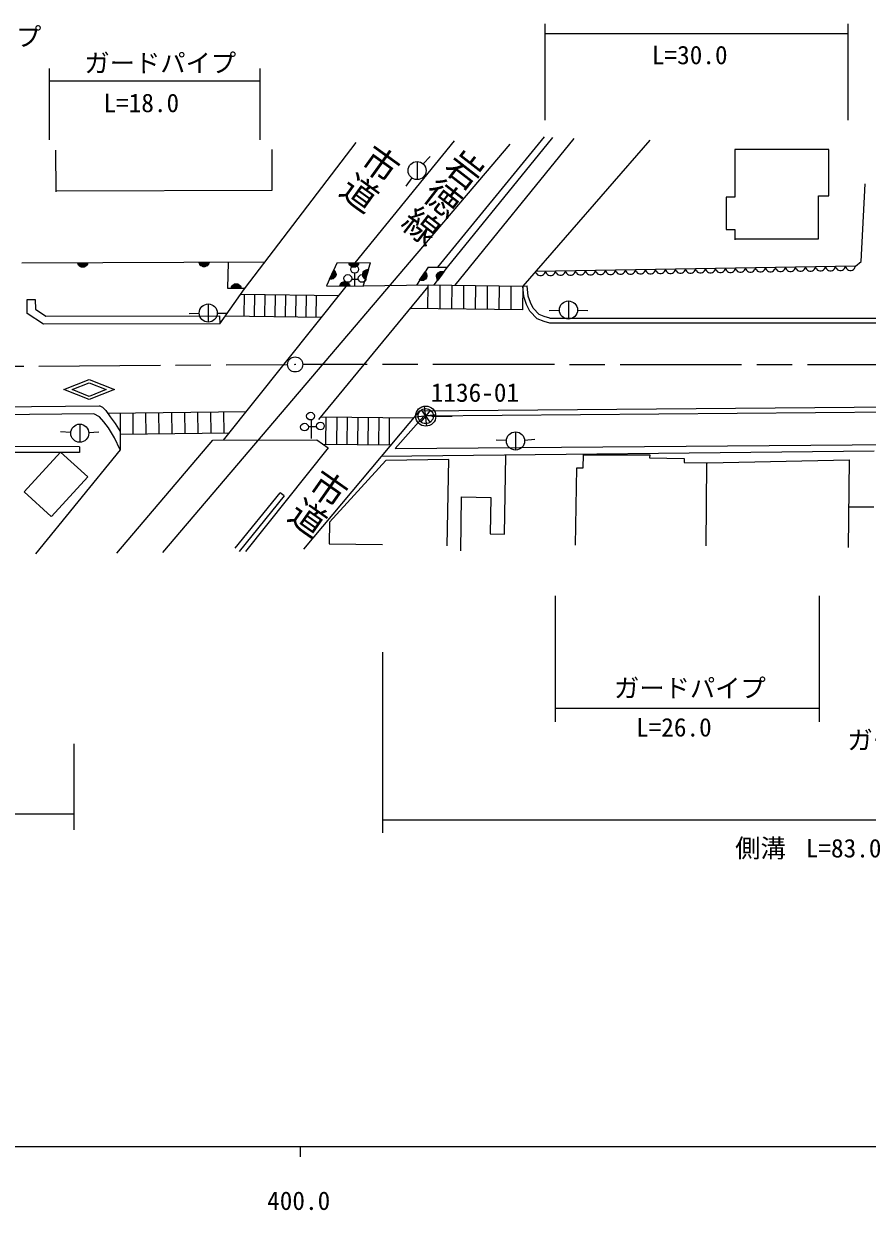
# Model space of a CAD drawing. Units: millimetres, scale not verified. Extents: x 40006 to 680102, y 20003 to 380057.
# Drawn here: x 440742 to 524110, y 198744 to 316030 of the extents above; entities that cross this region are included whole.
import ezdxf
from ezdxf.enums import TextEntityAlignment as Align

# ---------------------------------------------------------------- set-up
doc = ezdxf.new("R2010")
doc.units = ezdxf.units.MM
doc.header["$LTSCALE"] = 1000.15
doc.linetypes.add('CHAIN', pattern=[18.5, 12, -1.5, 3.5, -1.5])
for name, color, linetype, lineweight in [('M-BGD', 7, 'Continuous', 25), ('M-BMK', 2, 'CHAIN', 13), ('M-BMK-SRVR', 3, 'Continuous', 25), ('M-STR-HTXT', 7, 'Continuous', 13), ('M-TTL-BAND', 7, 'Continuous', 25)]:
    doc.layers.add(name, color=color, linetype=linetype, lineweight=lineweight)
doc.styles.add('@ＭＳ ゴシック', font='')
doc.styles.add('ＭＳ ゴシック', font='')
doc.styles.get('@ＭＳ ゴシック').set_extended_font_data('@MS Gothic')
doc.styles.get('ＭＳ ゴシック').set_extended_font_data('MS Gothic')

msp = doc.modelspace()

# ---------------------------------------------------------------- linework, layer by layer
at = {"layer": 'M-BGD'}
for p, q in [((488786, 304131), (454461, 263759)), ((462563, 289837), (473601, 304304)), ((483291, 304457), (473473, 292390)), ((492191, 304839), (481626, 291972)), ((482629, 291959), (493021, 304776)), ((495106, 304687), (483344, 290176)), ((502635, 304512), (490066, 290090)), ((443898, 303518), (443912, 299422)), ((465305, 299571), (465290, 303593)), ((480235, 302172), (480918, 302902)), ((520320, 303606), (511032, 303606)), ((511032, 303606), (511032, 298889)), ((520320, 299034), (520320, 303606)), ((479621, 302410), (479621, 300619)), ((479086, 300790), (478491, 299986)), ((479086, 300790), (478491, 299986)), ((443987, 299496), (465305, 299571)), ((523507, 292515), (523896, 300208)), ((511032, 298889), (510161, 298889)), ((510161, 298889), (510161, 295696)), ((519304, 294753), (519304, 299034)), ((519304, 299034), (520320, 299034)), ((510161, 295696), (511032, 295696)), ((511032, 295696), (511032, 294680)), ((511032, 294753), (519304, 294753)), ((464563, 292459), (440570, 292358)), ((446068, 292381), (447068, 292385)), ((446106, 292266), (446068, 292381)), ((447044, 292323), (446093, 292319)), ((446167, 292169), (446106, 292266)), ((446119, 292257), (447019, 292260)), ((446982, 292198), (446159, 292194)), ((446265, 292060), (446167, 292169)), ((446204, 292132), (446932, 292135)), ((446375, 292000), (446265, 292060)), ((446872, 292072), (446267, 292070)), ((446875, 292062), (446765, 292002)), ((446972, 292173), (446875, 292062)), ((447029, 292270), (446972, 292173)), ((447068, 292385), (447029, 292270)), ((458065, 292432), (459065, 292436)), ((458103, 292317), (458065, 292432)), ((459040, 292373), (458090, 292369)), ((458163, 292219), (458103, 292317)), ((458115, 292307), (459015, 292310)), ((458978, 292248), (458155, 292244)), ((458261, 292110), (458163, 292219)), ((458201, 292182), (458928, 292185)), ((458371, 292050), (458261, 292110)), ((458868, 292122), (458263, 292120)), ((458489, 292013), (458371, 292050)), ((458381, 292058), (458754, 292059)), ((458761, 292052), (458644, 292014)), ((458871, 292112), (458761, 292052)), ((458968, 292223), (458871, 292112)), ((459025, 292321), (458968, 292223)), ((459065, 292436), (459025, 292321)), ((460935, 292444), (460875, 289900)), ((471701, 292367), (470650, 290119)), ((475029, 292410), (471701, 292367)), ((472865, 292382), (473865, 292395)), ((472904, 292268), (472865, 292382)), ((473841, 292332), (472891, 292320)), ((472965, 292171), (472904, 292268)), ((472916, 292258), (473816, 292270)), ((473780, 292207), (472957, 292196)), ((473064, 292062), (472965, 292171)), ((473003, 292134), (473731, 292143)), ((473175, 292004), (473064, 292062)), ((473671, 292080), (473066, 292072)), ((473674, 292070), (473565, 292009)), ((473770, 292181), (473674, 292070)), ((473826, 292280), (473770, 292181)), ((473865, 292395), (473826, 292280)), ((474299, 290104), (475029, 292410)), ((522935, 292063), (491326, 291536)), ((522935, 292063), (523507, 292515)), ((446492, 291963), (446375, 292000)), ((446385, 292008), (446757, 292009)), ((446648, 291964), (446492, 291963)), ((446765, 292002), (446648, 291964)), ((458644, 292014), (458489, 292013)), ((470964, 290790), (471387, 291696)), ((471433, 291647), (471031, 290786)), ((471098, 290782), (471479, 291598)), ((471520, 291537), (471172, 290792)), ((471247, 290806), (471555, 291465)), ((471587, 291385), (471330, 290836)), ((471439, 290904), (471338, 290830)), ((471387, 291696), (471474, 291611)), ((471437, 290916), (471595, 291254)), ((471523, 290995), (471439, 290904)), ((471474, 291611), (471538, 291517)), ((471589, 291135), (471523, 290995)), ((471538, 291517), (471597, 291383)), ((471605, 291257), (471589, 291135)), ((471597, 291383), (471605, 291257)), ((473293, 291968), (473175, 292004)), ((473185, 292011), (473557, 292016)), ((473448, 291970), (473293, 291968)), ((473440, 291366), (473440, 290153)), ((473565, 292009), (473448, 291970)), ((474240, 291310), (474287, 291458)), ((474240, 291187), (474240, 291310)), ((474264, 291064), (474240, 291187)), ((474362, 291547), (474250, 291192)), ((474340, 290938), (474264, 291064)), ((474274, 291063), (474457, 291640)), ((474287, 291458), (474358, 291559)), ((474535, 291681), (474316, 290987)), ((474415, 290854), (474340, 290938)), ((474358, 291559), (474448, 291646)), ((474360, 290921), (474609, 291705)), ((474680, 291724), (474409, 290866)), ((474448, 291646), (474583, 291705)), ((474461, 290823), (474747, 291729)), ((474815, 291734), (474513, 290781)), ((474583, 291705), (474694, 291733)), ((474694, 291733), (474815, 291734)), ((480728, 291983), (479552, 290197)), ((479865, 290672), (480415, 291508)), ((480453, 291452), (479931, 290659)), ((479997, 290645), (480492, 291397)), ((480523, 291332), (480071, 290644)), ((480148, 290648), (480548, 291255)), ((480567, 291171), (480235, 290666)), ((480351, 290729), (480556, 291040)), ((480415, 291508), (480489, 291411)), ((480533, 290924), (480448, 290794)), ((480489, 291411), (480539, 291309)), ((480567, 291043), (480533, 290924)), ((480539, 291309), (480577, 291167)), ((480577, 291167), (480567, 291043)), ((480728, 291983), (482629, 291959)), ((481321, 290222), (482629, 291959)), ((481533, 291041), (481552, 291165)), ((481563, 290897), (481533, 291041)), ((481543, 291037), (481907, 291520)), ((481552, 291165), (481592, 291281)), ((481994, 291533), (481557, 290951)), ((481786, 291464), (481562, 291166)), ((481606, 290792), (481563, 290897)), ((481577, 290874), (482072, 291531)), ((481592, 291281), (481686, 291405)), ((482146, 291525), (481604, 290806)), ((481639, 290749), (482210, 291508)), ((482275, 291490), (481674, 290691)), ((481686, 291405), (481786, 291477)), ((481786, 291477), (481900, 291528)), ((481900, 291528), (482047, 291540)), ((482047, 291540), (482161, 291529)), ((482161, 291529), (482275, 291490)), ((460107, 286366), (462563, 289837)), ((460478, 274856), (472598, 290046)), ((460875, 289900), (462607, 289900)), ((461241, 289900), (461281, 290015)), ((462241, 289900), (461241, 289900)), ((461266, 289962), (462216, 289962)), ((461281, 290015), (461338, 290112)), ((462191, 290025), (461291, 290025)), ((461328, 290087), (462151, 290087)), ((461338, 290112), (461436, 290222)), ((462106, 290150), (461378, 290150)), ((461436, 290222), (461546, 290282)), ((461438, 290212), (462043, 290212)), ((461546, 290282), (461663, 290320)), ((461926, 290275), (461553, 290275)), ((461663, 290320), (461818, 290320)), ((461818, 290320), (461936, 290282)), ((461936, 290282), (462046, 290222)), ((462046, 290222), (462143, 290112)), ((462143, 290112), (462203, 290015)), ((462203, 290015), (462241, 289900)), ((469915, 276919), (480709, 290038)), ((470650, 290119), (474299, 290104)), ((471084, 290775), (470964, 290790)), ((471197, 290788), (471084, 290775)), ((471338, 290830), (471197, 290788)), ((471974, 290114), (472015, 290229)), ((472974, 290110), (471974, 290114)), ((472000, 290176), (472950, 290172)), ((472015, 290229), (472073, 290326)), ((472925, 290235), (472025, 290238)), ((472063, 290301), (472885, 290298)), ((472073, 290326), (472171, 290435)), ((472840, 290360), (472113, 290363)), ((472171, 290435), (472281, 290495)), ((472173, 290425), (472778, 290423)), ((472281, 290495), (472399, 290532)), ((472661, 290486), (472288, 290487)), ((472399, 290532), (472554, 290531)), ((472554, 290531), (472671, 290493)), ((472671, 290493), (472781, 290433)), ((472781, 290433), (472878, 290323)), ((472878, 290323), (472937, 290225)), ((472937, 290225), (472974, 290110)), ((473154, 290797), (473804, 290797)), ((474305, 290123), (480712, 290214)), ((474513, 290781), (474415, 290854)), ((479982, 290641), (479865, 290672)), ((480096, 290637), (479982, 290641)), ((480242, 290658), (480096, 290637)), ((480352, 290717), (480242, 290658)), ((480448, 290794), (480352, 290717)), ((480682, 287859), (480712, 290210)), ((480712, 290210), (490066, 290090)), ((481674, 290691), (481606, 290792)), ((481881, 290195), (481851, 287844)), ((483050, 290180), (483020, 287829)), ((484219, 290165), (484189, 287814)), ((485389, 290150), (485359, 287799)), ((486558, 290135), (486528, 287784)), ((487727, 290120), (487697, 287769)), ((488897, 290105), (488867, 287754)), ((490066, 290090), (490036, 287739)), ((490066, 290090), (490496, 290123)), ((490155, 289074), (490066, 290090)), ((490585, 289107), (490496, 290123)), ((441076, 288764), (441876, 288776)), ((441097, 287372), (441076, 288764)), ((441876, 288776), (441890, 287810)), ((471871, 289136), (462169, 289280)), ((462523, 289275), (462491, 287142)), ((463546, 289260), (463514, 287126)), ((464568, 289244), (464537, 287111)), ((465591, 289229), (465559, 287096)), ((466614, 289214), (466582, 287081)), ((467636, 289199), (467605, 287066)), ((468659, 289184), (468627, 287050)), ((469650, 287035), (469682, 289168)), ((490436, 288278), (490155, 289074)), ((490812, 288466), (490585, 289107)), ((494579, 288627), (494579, 286835)), ((442703, 286323), (441097, 287372)), ((441890, 287810), (442940, 287124)), ((458078, 287389), (457079, 287339)), ((458977, 288330), (458977, 286538)), ((459877, 287434), (460877, 287434)), ((490036, 287739), (478935, 287881)), ((490773, 287605), (490436, 288278)), ((491480, 286869), (490773, 287605)), ((491090, 287909), (490812, 288466)), ((491684, 287291), (491090, 287909)), ((493680, 287692), (492681, 287649)), ((495479, 287706), (496479, 287678)), ((460107, 286366), (442703, 286323)), ((442940, 287124), (460105, 287166)), ((460105, 287166), (460107, 286366)), ((460675, 287169), (470189, 287027)), ((492171, 286604), (491480, 286869)), ((492171, 287104), (491684, 287291)), ((492730, 286934), (492171, 287104)), ((492730, 286434), (492171, 286604)), ((492730, 286934), (553903, 286936)), ((553907, 286436), (492730, 286434)), ((444712, 279871), (447212, 280871)), ((445519, 279871), (447212, 280548)), ((447212, 280871), (449712, 279871)), ((447212, 280548), (448904, 279871)), ((447212, 278870), (444712, 279871)), ((447212, 279194), (445519, 279871)), ((449712, 279871), (447212, 278870)), ((448904, 279871), (447212, 279194)), ((405758, 277854), (448228, 278261)), ((448566, 278104), (448228, 278261)), ((448566, 278104), (448858, 277783)), ((549460, 278339), (479822, 277740)), ((480593, 276258), (480350, 278234)), ((447671, 277456), (405765, 277054)), ((448217, 277158), (447671, 277456)), ((448670, 276670), (448217, 277158)), ((448858, 277783), (449283, 277186)), ((462721, 277666), (449059, 277500)), ((449283, 277186), (449790, 276522)), ((450259, 277515), (450257, 273897)), ((451567, 275486), (451543, 277530)), ((452851, 275501), (452826, 277546)), ((454135, 275517), (454110, 277562)), ((455419, 275532), (455394, 277577)), ((456703, 275548), (456678, 277593)), ((457986, 275564), (457962, 277608)), ((459270, 275579), (459245, 277624)), ((460554, 275595), (460529, 277640)), ((479822, 277740), (468391, 264092)), ((469143, 276896), (469143, 275022)), ((470124, 277174), (479267, 277079)), ((470609, 274446), (470637, 277168)), ((471677, 277157), (471648, 274435)), ((472716, 277147), (472688, 274424)), ((473755, 277136), (473727, 274413)), ((474794, 277125), (474766, 274402)), ((475834, 277114), (475805, 274392)), ((476873, 277103), (476845, 274381)), ((480275, 277244), (477437, 274040)), ((481459, 277367), (479484, 277125)), ((480944, 277825), (480003, 276667)), ((480899, 276633), (480048, 277859)), ((549465, 277839), (480275, 277244)), ((481070, 277251), (483070, 277251)), ((445382, 275621), (444385, 275697)), ((446280, 276449), (446280, 274658)), ((447178, 275618), (448175, 275689)), ((449124, 276077), (448670, 276670)), ((449699, 275083), (449124, 276077)), ((449790, 276522), (450258, 275714)), ((468872, 276215), (469680, 276215)), ((489346, 275682), (489346, 273891)), ((450257, 273897), (449699, 275083)), ((449941, 263687), (459426, 274850)), ((450258, 275470), (461073, 275601)), ((459426, 274850), (469721, 274907)), ((469721, 274907), (470820, 274098)), ((477437, 274040), (559232, 274685)), ((488447, 274832), (487448, 274882)), ((490243, 274866), (491239, 274955)), ((446238, 274214), (410852, 274294)), ((446238, 273635), (437303, 273655)), ((444386, 273691), (440790, 269764)), ((450257, 273897), (441901, 263627)), ((447066, 271236), (444386, 273691)), ((446238, 274214), (446238, 273662)), ((470820, 274098), (462665, 263861)), ((477007, 274379), (470345, 274448)), ((476083, 273276), (524803, 273796)), ((488270, 265581), (488375, 273347)), ((496042, 272118), (496067, 273422)), ((496067, 273422), (502605, 273421)), ((502605, 273421), (502599, 273125)), ((476525, 272849), (470954, 266774)), ((482756, 272948), (476525, 272849)), ((482585, 264438), (482756, 272948)), ((495269, 264494), (495416, 272130)), ((495416, 272130), (496042, 272118)), ((502599, 273125), (506018, 273059)), ((506018, 273059), (506010, 272666)), ((506010, 272666), (508330, 272621)), ((508185, 264422), (508258, 272620)), ((508330, 272621), (522305, 272912)), ((522305, 272912), (522228, 264254)), ((447066, 271236), (443483, 267325)), ((440790, 269764), (443453, 267325)), ((461641, 264176), (466094, 269670)), ((466483, 269355), (462029, 263861)), ((466483, 269355), (466094, 269670)), ((483949, 263914), (484021, 269252)), ((484021, 269252), (486901, 269213)), ((486901, 269213), (486852, 265600)), ((522264, 268291), (524754, 268269)), ((470954, 266774), (470932, 264620)), ((486852, 265600), (488270, 265581)), ((470932, 264620), (476215, 264565))]:
    msp.add_line(p, q, dxfattribs=at)
for points in [[(520959, 292030), (520998, 291917), (521059, 291822), (521157, 291715), (521267, 291657), (521383, 291622), (521536, 291625), (521652, 291663), (521759, 291725), (521854, 291835), (521909, 291932), (521947, 292046)], [(521947, 292046), (521986, 291933), (522047, 291838), (522145, 291731), (522254, 291674), (522371, 291638), (522524, 291641), (522640, 291680), (522747, 291741), (522842, 291851), (522897, 291949), (522935, 292063)], [(491326, 291536), (491365, 291423), (491425, 291327), (491524, 291220), (491633, 291163), (491750, 291128), (491903, 291130), (492018, 291169), (492126, 291230), (492221, 291341), (492276, 291438), (492313, 291552)], [(492313, 291552), (492352, 291439), (492413, 291344), (492511, 291237), (492621, 291179), (492738, 291144), (492891, 291147), (493006, 291186), (493114, 291247), (493208, 291357), (493264, 291454), (493301, 291569)], [(493301, 291569), (493340, 291456), (493401, 291360), (493499, 291253), (493609, 291196), (493725, 291161), (493879, 291163), (493994, 291202), (494102, 291263), (494196, 291374), (494251, 291471), (494289, 291585)], [(494289, 291585), (494328, 291472), (494389, 291377), (494487, 291270), (494597, 291212), (494713, 291177), (494866, 291180), (494982, 291219), (495089, 291280), (495184, 291390), (495239, 291487), (495277, 291602)], [(495277, 291602), (495316, 291489), (495377, 291393), (495475, 291286), (495584, 291229), (495701, 291194), (495854, 291196), (495970, 291235), (496077, 291296), (496172, 291407), (496227, 291504), (496265, 291618)], [(496265, 291618), (496303, 291505), (496364, 291410), (496462, 291303), (496572, 291245), (496689, 291210), (496842, 291213), (496957, 291252), (497065, 291313), (497159, 291423), (497215, 291520), (497252, 291635)], [(497252, 291635), (497291, 291522), (497352, 291426), (497450, 291319), (497560, 291262), (497677, 291227), (497830, 291229), (497945, 291268), (498053, 291329), (498147, 291440), (498202, 291537), (498240, 291651)], [(498240, 291651), (498279, 291538), (498340, 291443), (498438, 291336), (498548, 291278), (498664, 291243), (498817, 291246), (498933, 291285), (499041, 291346), (499135, 291456), (499190, 291553), (499228, 291667)], [(499228, 291667), (499267, 291555), (499328, 291459), (499426, 291352), (499535, 291295), (499652, 291260), (499805, 291262), (499921, 291301), (500028, 291362), (500123, 291472), (500178, 291570), (500216, 291684)], [(500216, 291684), (500255, 291571), (500315, 291476), (500414, 291369), (500523, 291311), (500640, 291276), (500793, 291279), (500908, 291318), (501016, 291379), (501111, 291489), (501166, 291586), (501203, 291700)], [(501203, 291700), (501242, 291587), (501303, 291492), (501401, 291385), (501511, 291328), (501628, 291293), (501781, 291295), (501896, 291334), (502004, 291395), (502098, 291505), (502154, 291603), (502191, 291717)], [(502191, 291717), (502230, 291604), (502291, 291509), (502389, 291402), (502499, 291344), (502615, 291309), (502769, 291312), (502884, 291351), (502992, 291412), (503086, 291522), (503141, 291619), (503179, 291733)], [(503179, 291733), (503218, 291620), (503279, 291525), (503377, 291418), (503487, 291361), (503603, 291325), (503756, 291328), (503872, 291367), (503979, 291428), (504074, 291538), (504129, 291636), (504167, 291750)], [(504167, 291750), (504206, 291637), (504267, 291542), (504365, 291434), (504474, 291377), (504591, 291342), (504744, 291344), (504860, 291383), (504967, 291445), (505062, 291555), (505117, 291652), (505155, 291766)], [(505155, 291766), (505193, 291653), (505254, 291558), (505352, 291451), (505462, 291394), (505579, 291358), (505732, 291361), (505847, 291400), (505955, 291461), (506049, 291571), (506105, 291669), (506142, 291783)], [(506142, 291783), (506181, 291670), (506242, 291574), (506340, 291467), (506450, 291410), (506567, 291375), (506720, 291377), (506835, 291416), (506943, 291477), (507037, 291588), (507092, 291685), (507130, 291799)], [(507130, 291799), (507169, 291686), (507230, 291591), (507328, 291484), (507438, 291426), (507554, 291391), (507707, 291394), (507823, 291433), (507931, 291494), (508025, 291604), (508080, 291701), (508118, 291816)], [(508118, 291816), (508157, 291703), (508218, 291607), (508316, 291500), (508425, 291443), (508542, 291408), (508695, 291410), (508811, 291449), (508918, 291510), (509013, 291621), (509068, 291718), (509106, 291832)], [(509106, 291832), (509145, 291719), (509205, 291624), (509304, 291517), (509413, 291459), (509530, 291424), (509683, 291427), (509798, 291466), (509906, 291527), (510001, 291637), (510056, 291734), (510093, 291849)], [(510093, 291849), (510132, 291736), (510193, 291640), (510291, 291533), (510401, 291476), (510518, 291441), (510671, 291443), (510786, 291482), (510894, 291543), (510988, 291654), (511044, 291751), (511081, 291865)], [(511081, 291865), (511120, 291752), (511181, 291657), (511279, 291550), (511389, 291492), (511505, 291457), (511659, 291460), (511774, 291499), (511882, 291560), (511976, 291670), (512031, 291767), (512069, 291882)], [(512069, 291882), (512108, 291769), (512169, 291673), (512267, 291566), (512377, 291509), (512493, 291474), (512646, 291476), (512762, 291515), (512869, 291576), (512964, 291687), (513019, 291784), (513057, 291898)], [(513057, 291898), (513096, 291785), (513157, 291690), (513255, 291583), (513364, 291525), (513481, 291490), (513634, 291493), (513750, 291532), (513857, 291593), (513952, 291703), (514007, 291800), (514045, 291915)], [(514045, 291915), (514083, 291802), (514144, 291706), (514242, 291599), (514352, 291542), (514469, 291507), (514622, 291509), (514737, 291548), (514845, 291609), (514940, 291720), (514995, 291817), (515032, 291931)], [(515032, 291931), (515071, 291818), (515132, 291723), (515230, 291616), (515340, 291558), (515457, 291523), (515610, 291526), (515725, 291565), (515833, 291626), (515927, 291736), (515982, 291833), (516020, 291948)], [(516020, 291948), (516059, 291835), (516120, 291739), (516218, 291632), (516328, 291575), (516444, 291540), (516597, 291542), (516713, 291581), (516821, 291642), (516915, 291752), (516970, 291850), (517008, 291964)], [(517008, 291964), (517047, 291851), (517108, 291756), (517206, 291649), (517315, 291591), (517432, 291556), (517585, 291559), (517701, 291598), (517808, 291659), (517903, 291769), (517958, 291866), (517996, 291980)], [(517996, 291980), (518035, 291867), (518095, 291772), (518194, 291665), (518303, 291608), (518420, 291573), (518573, 291575), (518688, 291614), (518796, 291675), (518891, 291785), (518946, 291883), (518983, 291997)], [(518983, 291997), (519022, 291884), (519083, 291789), (519181, 291682), (519291, 291624), (519408, 291589), (519561, 291592), (519676, 291631), (519784, 291692), (519878, 291802), (519934, 291899), (519971, 292013)], [(519971, 292013), (520010, 291900), (520071, 291805), (520169, 291698), (520279, 291641), (520395, 291605), (520549, 291608), (520664, 291647), (520772, 291708), (520866, 291818), (520921, 291916), (520959, 292030)]]:
    msp.add_lwpolyline(points, dxfattribs=at)
for centre, radius in [((479621, 301514), 896), ((473455, 291753), 383), ((472774, 290851), 383), ((474184, 290851), 383), ((494579, 287731), 896), ((458977, 287434), 896), ((467566, 282351), 22.5), ((480472, 277246), 995), ((480472, 277246), 746), ((469088, 277245), 383), ((446280, 275554), 896), ((468492, 276160), 383), ((470064, 276269), 383), ((489346, 274787), 896)]:
    msp.add_circle(centre, radius, dxfattribs=at)
at = {"layer": 'M-BMK'}
for p, q in [((368235, 281738), (466816, 282347)), ((567198, 282267), (468316, 282351))]:
    msp.add_line(p, q, dxfattribs=at)
at = {"layer": 'M-BMK-SRVR'}
msp.add_circle((467566, 282351), 746, dxfattribs=at)
at = {"layer": 'M-STR-HTXT'}
for p, q in [((492243, 316030), (492243, 306494)), ((522186, 316030), (522186, 306494)), ((522186, 315017), (492243, 315017)), ((443261, 311609), (443261, 304553)), ((464091, 311609), (464091, 304553)), ((443261, 310393), (464091, 310393)), ((493256, 259484), (493256, 247028)), ((519372, 259484), (519372, 247028)), ((476206, 253902), (476206, 236061)), ((493256, 248379), (519372, 248379)), ((445694, 244862), (445694, 236348)), ((445694, 237890), (389778, 237890)), ((476206, 237327), (557816, 237327))]:
    msp.add_line(p, q, dxfattribs=at)
at = {"layer": 'M-TTL-BAND'}
for p, q in [((40006, 205031), (579087, 205031)), ((468070, 205031), (468070, 204031))]:
    msp.add_line(p, q, dxfattribs=at)

# ---------------------------------------------------------------- texts
at = {"layer": 'M-BGD', "style": '@ＭＳ ゴシック'}
for s, rotation, p in [('市道', 234.2, (475356, 304807)), ('岩徳線', 232.2, (483777, 304267)), ('市道', 234.9, (470176, 272699))]:
    msp.add_text(s, height=2566, rotation=rotation, dxfattribs=at).set_placement(p, align=Align.BOTTOM_LEFT)
at = {"layer": 'M-BGD', "style": 'ＭＳ ゴシック'}
msp.add_text('1136-01', height=1833, dxfattribs=at).set_placement((480969, 278108), align=Align.BOTTOM_LEFT)
at = {"layer": 'M-STR-HTXT', "style": 'ＭＳ ゴシック'}
for s, p in [('ガードパイプ', (427483, 313275)), ('ガードパイプ', (446736, 310675)), ('L=30.0', (502824, 311474)), ('L=18.0', (448619, 306738)), ('ガードパイプ', (499078, 248891)), ('L=26.0', (501255, 245020)), ('ガードパイプ', (522149, 243747)), ('側溝', (511058, 233069)), ('L=83.0', (518031, 233069))]:
    msp.add_text(s, height=1833, dxfattribs=at).set_placement(p, align=Align.BOTTOM_LEFT)
at = {"layer": 'M-TTL-BAND', "style": 'ＭＳ ゴシック'}
msp.add_text('400.0', height=1833, dxfattribs=at).set_placement((467915, 198224), align=Align.BOTTOM_CENTER)

doc.saveas('drawing.dxf')
